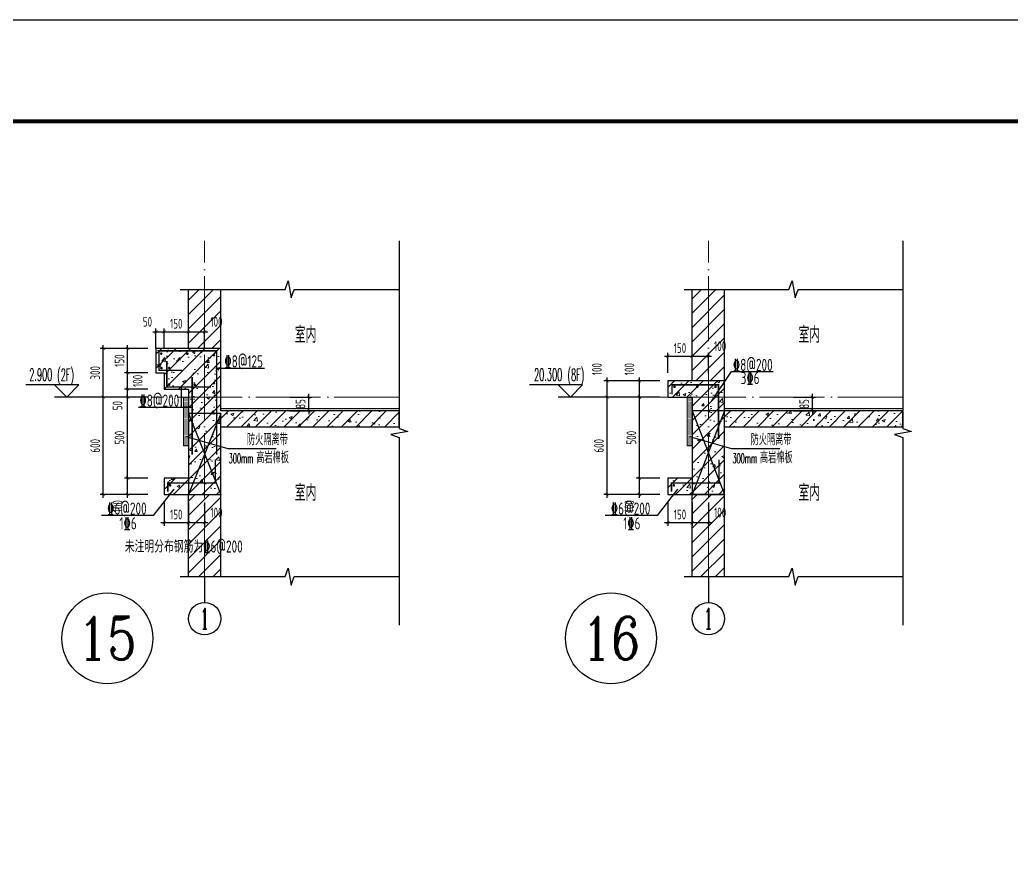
# Model space of a CAD drawing. Extents: x -812054 to 22247, y -644080 to 1003627.
# Drawn here: x -19619 to -13511, y -213815 to -208660 of the extents above; entities that cross this region are included whole.
import ezdxf
from ezdxf.enums import TextEntityAlignment as Align

# ---------------------------------------------------------------- set-up
doc = ezdxf.new("R2010")
doc.units = 0
doc.header["$LTSCALE"] = 1000
doc.linetypes.add('DOTE', pattern=[2.42, 2, -0.2, 0.02, -0.2])
doc.layers.get('0').update_dxf_attribs({"linetype": 'CONTINUOUS'})
doc.layers.get('DEFPOINTS').update_dxf_attribs({"linetype": 'CONTINUOUS'})
for name, color, linetype in [('A-AXIS_TEXT', 7, 'CONTINUOUS'), ('AXIS', 3, 'CONTINUOUS'), ('DIM', 2, 'CONTINUOUS'), ('DIM_ELEV', 3, 'CONTINUOUS'), ('DIM_IDEN', 67, 'CONTINUOUS'), ('DIM_SYMB', 3, 'CONTINUOUS'), ('PUB_TEXT', 2, 'CONTINUOUS'), ('REIN', 6, 'CONTINUOUS'), ('S-大样-砼线', 7, 'CONTINUOUS'), ('S-引出线', 40, 'CONTINUOUS'), ('TEXT', 2, 'CONTINUOUS'), ('WALL', 5, 'CONTINUOUS'), ('立面-看线', 251, 'CONTINUOUS')]:
    doc.layers.add(name, color=color, linetype=linetype)
for name, color, linetype, lineweight in [('AXIS_TEXT', 7, 'CONTINUOUS', 20), ('DOTE', 19, 'DOTE', 9), ('PUB_HATCH', 8, 'CONTINUOUS', 9), ('内粉刷', 37, 'CONTINUOUS', 9), ('图框', 9, 'CONTINUOUS', 18)]:
    doc.layers.add(name, color=color, linetype=linetype, lineweight=lineweight)
doc.layers.add('yichutu', color=7, linetype='CONTINUOUS', true_color=0xffffff)
doc.styles.add('_TCH_AXIS', font='COMPLEX', dxfattribs={"bigfont": 'GBCBIG'})
doc.styles.add('_TCH_DIM', font='SIMPLEX.shx', dxfattribs={"width": 0.7, "bigfont": 'GBCBIG.shx'})
doc.styles.add('COMPLEX', font='COMPLEX')
doc.styles.add('DIM_FONT_T3', font='SIMPLEX', dxfattribs={"width": 0.705882, "bigfont": 'GBCBIG'})
doc.styles.add('TSSD_DIMENSION', font='Tssdeng.shx', dxfattribs={"width": 0.7, "bigfont": 'tssdchn.shx'})
doc.styles.add('TSSD_REIN', font='tssdeng.shx', dxfattribs={"width": 0.7, "height": 300, "bigfont": 'tssdchn.shx'})
doc.dimstyles.new('TSSD_20_20', dxfattribs={"dimtxt": 60, "dimasz": 20, "dimexe": 20, "dimexo": 50, "dimgap": 20, "dimtad": 1, "dimdec": 0, "dimzin": 0, "dimdsep": 46, "dimtxsty": 'TSSD_DIMENSION', "dimblk": 'ARCHTICK', "dimblk1": 'ARCHTICK', "dimblk2": 'ARCHTICK', "dimcen": 0, "dimdle": 20, "dimclrt": 7, "dimadec": 0, "dimazin": 0, "dimtfac": 1, "dimtdec": 0, "dimtix": 1, "dimtmove": 2, "dimatfit": 3, "dimfxl": 1, "dimtolj": 1, "dimtzin": 0, "dimarcsym": 0})
pattern_1 = [(45, (-700045.335, -61179.99), (-44.1941915, 44.1941915), [])]
pattern_2 = [(45, (-700045.335, -61224.87), (-44.194174, 44.194174), []), (50, (-700045.33, -61224.87), (179.315046, -15.688034), [18.75, -206.25]), (355, (-700045.33, -61224.87), (-34.687833, 188.048033), [15, -165]), (100.4514, (-700030.4, -61226.18), (144.627345, 172.359886), [15.935047, -175.28553]), (46.1842, (-700045.33, -61174.87), (266.81026, -41.379754), [28.125, -309.375]), (96.6356, (-700023.1, -61178.32), (233.66568, 243.52947), [23.90257, -262.92825]), (351.1842, (-700045.33, -61174.87), (233.66549, 243.52965), [22.5, -247.5]), (21, (-700020.33, -61187.37), (149.226763, -100.654723), [18.75, -206.25]), (326, (-700020.33, -61187.37), (60.828833, 181.28751), [15, -165]), (71.4514, (-700007.9, -61195.76), (210.055657, 80.632624), [15.935047, -175.28553]), (37.5, (-700045.335, -61224.87), (3.039964, 83.2234635), [0, -163, 0, -167.5, 0, -165.625]), (7.5, (-700045.335, -61224.87), (65.767384, 98.602928), [0, -95.5, 0, -159.25, 0, -63.125]), (327.5, (-700101.085, -61224.87), (133.455609, -5.638718), [0, -62.5, 0, -195, 0, -258.75]), (317.5, (-700126.08, -61224.87), (145.796542, 25.026246), [0, -81.25, 0, -129.5, 0, -183.75])]

# ---------------------------------------------------------------- blocks, each defined once
blk = doc.blocks.new('GFDDDDRG')
at = {"layer": '图框'}
blk.add_lwpolyline([(923310, -107437), (923310, -159999), (893610, -159999), (893610, -107437)], close=True, dxfattribs=at)
blk.add_lwpolyline([(923310, -107437), (923310, -159999), (893610, -159999), (893610, -107437)], close=True, dxfattribs=at)
at = {"layer": '图框', "const_width": 50}
blk.add_lwpolyline([(894110, -159499), (922810, -159499), (922810, -108687), (894110, -108687)], close=True, dxfattribs=at)
blk = doc.blocks.new('yct-1051-594-26275-14850-25-1002.0')
at = {"layer": 'yichutu', "color": 7, "true_color": 0xffffff}
blk.add_lwpolyline([(0, 0), (0, 14850), (26275, 14850), (26275, 0)], close=True, dxfattribs=at)
blk = doc.blocks.new('VDVDXAXFSFFX')
at = {"layer": 'PUB_HATCH'}
h = blk.add_hatch(dxfattribs=at)
h.set_pattern_fill('DOTS', color=251, scale=2, style=0)
h.set_pattern_definition([(0, (924712.4965, -148185.593), (1.5875, 3.175), [0, -3.175])])
h.paths.add_polyline_path([(924682.5, -148185.6), (924712.5, -148185.6), (924712.5, -147935.6), (924712.5, -147885.6), (924712.5, -147885.6), (924712.5, -147885.6), (924682.5, -147885.6)])
at = {"layer": 'DIM_IDEN', "color": 5}
for p, q in [((924695.5, -148129.3), (924955.6, -148202.9)), ((924955.6, -148202.9), (925253.4, -148202.9))]:
    blk.add_line(p, q, dxfattribs=at)
at = {"layer": 'PUB_HATCH', "color": 5}
blk.add_lwpolyline([(924712.5, -147885.6), (924682.5, -147885.6), (924682.5, -148185.6), (924712.5, -148185.6)], close=True, dxfattribs=at)
at = {"layer": 'PUB_TEXT', "style": 'DIM_FONT_T3', "width": 0.705882}
blk.add_text('防火隔离带', height=71.49, dxfattribs=at).set_placement((925072.6, -148181.9))
at = {"layer": 'PUB_TEXT', "color": 5, "style": 'DIM_FONT_T3'}
for s, height, width, p in [('300mm', 59.5, 0.49827, (924960.4, -148292.9)), ('高岩棉板', 71.49, 0.705882, (925129.8, -148292.9))]:
    blk.add_text(s, height=height, dxfattribs=dict(at, width=width)).set_placement(p)
blk = doc.blocks.new('_ArchTick')
at = {"color": 0, "linetype": 'ByBlock', "const_width": 0.15}
blk.add_lwpolyline([(-0.5, -0.5), (0.5, 0.5)], dxfattribs=at)
blk = doc.blocks.new('*D3544')
at = {"layer": 'DEFPOINTS', "color": 0, "transparency": 16777216}
for p in [(-16001, -210985.5), (-15701, -210985.5), (-15701, -211585.5)]:
    blk.add_point(p, dxfattribs=at)
at = {"layer": 'DIM', "color": 0, "lineweight": -2, "transparency": 16777216}
for p, q in [((-16001, -211605.5), (-16001, -210965.5)), ((-15751, -210985.5), (-16021, -210985.5)), ((-15751, -211585.5), (-16021, -211585.5))]:
    blk.add_line(p, q, dxfattribs=at)
at = {"layer": 'DIM', "color": 0, "lineweight": -2, "transparency": 16777216, "xscale": 20, "yscale": 20, "zscale": 20}
for p, rotation in [((-16001, -210985.5), 90), ((-16001, -211585.5), 270)]:
    blk.add_blockref('_ArchTick', p, dxfattribs=dict(at, rotation=rotation))
at = {"layer": 'DIM', "color": 7, "transparency": 16777216, "insert": (-16051, -211285.5), "char_height": 60, "attachment_point": 5, "rotation": 90, "style": 'TSSD_DIMENSION'}
blk.add_mtext('\\A1;600', dxfattribs=at)
blk = doc.blocks.new('*D3545')
at = {"layer": 'DEFPOINTS', "color": 0, "transparency": 16777216}
for p in [(-16001, -210885.5), (-15701, -210885.5), (-15701, -210985.5)]:
    blk.add_point(p, dxfattribs=at)
at = {"layer": 'DIM', "color": 0, "lineweight": -2, "transparency": 16777216}
for p, q in [((-15751, -210885.5), (-16021, -210885.5)), ((-16001, -211005.5), (-16001, -210865.5)), ((-15751, -210985.5), (-16021, -210985.5))]:
    blk.add_line(p, q, dxfattribs=at)
at = {"layer": 'DIM', "color": 0, "lineweight": -2, "transparency": 16777216, "xscale": 20, "yscale": 20, "zscale": 20}
for p, rotation in [((-16001, -210885.5), 90), ((-16001, -210985.5), 270)]:
    blk.add_blockref('_ArchTick', p, dxfattribs=dict(at, rotation=rotation))
at = {"layer": 'DIM', "color": 7, "transparency": 16777216, "insert": (-16063.2, -210813.1), "char_height": 60, "attachment_point": 5, "rotation": 90, "style": 'TSSD_DIMENSION'}
blk.add_mtext('\\A1;100', dxfattribs=at)
blk = doc.blocks.new('*D3546')
at = {"layer": 'DEFPOINTS', "color": 0, "transparency": 16777216}
for p in [(-19104.5, -210985.5), (-18804.5, -210985.5), (-18804.5, -211585.5)]:
    blk.add_point(p, dxfattribs=at)
at = {"layer": 'DIM', "color": 0, "lineweight": -2, "transparency": 16777216}
for p, q in [((-19104.5, -211605.5), (-19104.5, -210965.5)), ((-18854.5, -210985.5), (-19124.5, -210985.5)), ((-18854.5, -211585.5), (-19124.5, -211585.5))]:
    blk.add_line(p, q, dxfattribs=at)
at = {"layer": 'DIM', "color": 0, "lineweight": -2, "transparency": 16777216, "xscale": 20, "yscale": 20, "zscale": 20}
for p, rotation in [((-19104.5, -210985.5), 90), ((-19104.5, -211585.5), 270)]:
    blk.add_blockref('_ArchTick', p, dxfattribs=dict(at, rotation=rotation))
at = {"layer": 'DIM', "color": 7, "transparency": 16777216, "insert": (-19154.5, -211285.5), "char_height": 60, "attachment_point": 5, "rotation": 90, "style": 'TSSD_DIMENSION'}
blk.add_mtext('\\A1;600', dxfattribs=at)
blk = doc.blocks.new('*D3547')
at = {"layer": 'DEFPOINTS', "color": 0, "transparency": 16777216}
for p in [(-19104.5, -210685.5), (-18804.5, -210685.5), (-18804.5, -210985.5)]:
    blk.add_point(p, dxfattribs=at)
at = {"layer": 'DIM', "color": 0, "lineweight": -2, "transparency": 16777216}
for p, q in [((-18854.5, -210685.5), (-19124.5, -210685.5)), ((-19104.5, -211005.5), (-19104.5, -210665.5)), ((-18854.5, -210985.5), (-19124.5, -210985.5))]:
    blk.add_line(p, q, dxfattribs=at)
at = {"layer": 'DIM', "color": 0, "lineweight": -2, "transparency": 16777216, "xscale": 20, "yscale": 20, "zscale": 20}
for p, rotation in [((-19104.5, -210685.5), 90), ((-19104.5, -210985.5), 270)]:
    blk.add_blockref('_ArchTick', p, dxfattribs=dict(at, rotation=rotation))
at = {"layer": 'DIM', "color": 7, "transparency": 16777216, "insert": (-19154.5, -210835.5), "char_height": 60, "attachment_point": 5, "rotation": 90, "style": 'TSSD_DIMENSION'}
blk.add_mtext('\\A1;300', dxfattribs=at)
blk = doc.blocks.new('*D3548')
at = {"layer": 'DEFPOINTS', "color": 0, "transparency": 16777216}
for p in [(-14901.6, -210985.5), (-14735.7, -210985.5), (-14901.6, -211070.5)]:
    blk.add_point(p, dxfattribs=at)
at = {"layer": 'DIM', "color": 0, "lineweight": -2, "transparency": 16777216}
for p, q in [((-14735.7, -210985.5), (-14735.7, -210965.5)), ((-14851.6, -210985.5), (-14715.7, -210985.5)), ((-14735.7, -211070.5), (-14735.7, -210985.5)), ((-14851.6, -211070.5), (-14715.7, -211070.5)), ((-14735.7, -211070.5), (-14735.7, -211090.5))]:
    blk.add_line(p, q, dxfattribs=at)
at = {"layer": 'DIM', "color": 0, "lineweight": -2, "transparency": 16777216, "xscale": 20, "yscale": 20, "zscale": 20}
for p, rotation in [((-14735.7, -210985.5), 270), ((-14735.7, -211070.5), 90)]:
    blk.add_blockref('_ArchTick', p, dxfattribs=dict(at, rotation=rotation))
at = {"layer": 'DIM', "color": 7, "transparency": 16777216, "insert": (-14785.7, -211028), "char_height": 60, "attachment_point": 5, "rotation": 90, "style": 'TSSD_DIMENSION'}
blk.add_mtext('\\A1;85', dxfattribs=at)
blk = doc.blocks.new('*D3549')
at = {"layer": 'DEFPOINTS', "color": 0, "transparency": 16777216}
for p in [(-18005.1, -210985.5), (-17839.1, -210985.5), (-18005.1, -211070.5)]:
    blk.add_point(p, dxfattribs=at)
at = {"layer": 'DIM', "color": 0, "lineweight": -2, "transparency": 16777216}
for p, q in [((-17839.1, -210985.5), (-17839.1, -210965.5)), ((-17955.1, -210985.5), (-17819.1, -210985.5)), ((-17839.1, -211070.5), (-17839.1, -210985.5)), ((-17955.1, -211070.5), (-17819.1, -211070.5)), ((-17839.1, -211070.5), (-17839.1, -211090.5))]:
    blk.add_line(p, q, dxfattribs=at)
at = {"layer": 'DIM', "color": 0, "lineweight": -2, "transparency": 16777216, "xscale": 20, "yscale": 20, "zscale": 20}
for p, rotation in [((-17839.1, -210985.5), 270), ((-17839.1, -211070.5), 90)]:
    blk.add_blockref('_ArchTick', p, dxfattribs=dict(at, rotation=rotation))
at = {"layer": 'DIM', "color": 7, "transparency": 16777216, "insert": (-17889.1, -211028), "char_height": 60, "attachment_point": 5, "rotation": 90, "style": 'TSSD_DIMENSION'}
blk.add_mtext('\\A1;85', dxfattribs=at)
blk = doc.blocks.new('*D3555')
at = {"layer": 'DEFPOINTS', "color": 0, "transparency": 16777216}
for p in [(-18729.9, -210583.1), (-18779.9, -210735.5), (-18729.9, -210735.5)]:
    blk.add_point(p, dxfattribs=at)
at = {"layer": 'DIM', "color": 0, "lineweight": -2, "transparency": 16777216}
for p, q in [((-18799.9, -210583.1), (-18709.9, -210583.1)), ((-18779.9, -210685.5), (-18779.9, -210563.1)), ((-18729.9, -210685.5), (-18729.9, -210563.1))]:
    blk.add_line(p, q, dxfattribs=at)
at = {"layer": 'DIM', "color": 0, "lineweight": -2, "transparency": 16777216, "xscale": 20, "yscale": 20, "zscale": 20, "rotation": 180}
blk.add_blockref('_ArchTick', (-18779.9, -210583.1), dxfattribs=at)
at = {"layer": 'DIM', "color": 0, "lineweight": -2, "transparency": 16777216, "xscale": 20, "yscale": 20, "zscale": 20}
blk.add_blockref('_ArchTick', (-18729.9, -210583.1), dxfattribs=at)
at = {"layer": 'DIM', "color": 7, "transparency": 16777216, "insert": (-18832.3, -210521), "char_height": 60, "attachment_point": 5, "style": 'TSSD_DIMENSION'}
blk.add_mtext('\\A1;50', dxfattribs=at)
blk = doc.blocks.new('*D3556')
at = {"layer": 'DEFPOINTS', "color": 0, "transparency": 16777216}
for p in [(-18579.9, -210583.1), (-18729.9, -210735.5), (-18579.9, -210735.5)]:
    blk.add_point(p, dxfattribs=at)
at = {"layer": 'DIM', "color": 0, "lineweight": -2, "transparency": 16777216}
for p, q in [((-18749.9, -210583.1), (-18559.9, -210583.1)), ((-18729.9, -210685.5), (-18729.9, -210563.1)), ((-18579.9, -210685.5), (-18579.9, -210563.1))]:
    blk.add_line(p, q, dxfattribs=at)
at = {"layer": 'DIM', "color": 0, "lineweight": -2, "transparency": 16777216, "xscale": 20, "yscale": 20, "zscale": 20, "rotation": 180}
blk.add_blockref('_ArchTick', (-18729.9, -210583.1), dxfattribs=at)
at = {"layer": 'DIM', "color": 0, "lineweight": -2, "transparency": 16777216, "xscale": 20, "yscale": 20, "zscale": 20}
blk.add_blockref('_ArchTick', (-18579.9, -210583.1), dxfattribs=at)
at = {"layer": 'DIM', "color": 7, "transparency": 16777216, "insert": (-18654.9, -210533.1), "char_height": 60, "attachment_point": 5, "style": 'TSSD_DIMENSION'}
blk.add_mtext('\\A1;150', dxfattribs=at)
blk = doc.blocks.new('*D3557')
at = {"layer": 'DEFPOINTS', "color": 0, "transparency": 16777216}
for p in [(-18479.9, -210583.1), (-18579.9, -210735.5), (-18479.9, -210735.5)]:
    blk.add_point(p, dxfattribs=at)
at = {"layer": 'DIM', "color": 0, "lineweight": -2, "transparency": 16777216}
for p, q in [((-18599.9, -210583.1), (-18459.9, -210583.1)), ((-18579.9, -210685.5), (-18579.9, -210563.1)), ((-18479.9, -210685.5), (-18479.9, -210563.1))]:
    blk.add_line(p, q, dxfattribs=at)
at = {"layer": 'DIM', "color": 0, "lineweight": -2, "transparency": 16777216, "xscale": 20, "yscale": 20, "zscale": 20, "rotation": 180}
blk.add_blockref('_ArchTick', (-18579.9, -210583.1), dxfattribs=at)
at = {"layer": 'DIM', "color": 0, "lineweight": -2, "transparency": 16777216, "xscale": 20, "yscale": 20, "zscale": 20}
blk.add_blockref('_ArchTick', (-18479.9, -210583.1), dxfattribs=at)
at = {"layer": 'DIM', "color": 7, "transparency": 16777216, "insert": (-18407.5, -210521), "char_height": 60, "attachment_point": 5, "style": 'TSSD_DIMENSION'}
blk.add_mtext('\\A1;100', dxfattribs=at)
blk = doc.blocks.new('*D3558')
at = {"layer": 'DEFPOINTS', "color": 0, "transparency": 16777216}
for p in [(-18729.9, -211585.5), (-18579.9, -211585.5), (-18579.9, -211759.2)]:
    blk.add_point(p, dxfattribs=at)
at = {"layer": 'DIM', "color": 0, "lineweight": -2, "transparency": 16777216}
for p, q in [((-18729.9, -211635.5), (-18729.9, -211779.2)), ((-18579.9, -211635.5), (-18579.9, -211779.2)), ((-18749.9, -211759.2), (-18559.9, -211759.2))]:
    blk.add_line(p, q, dxfattribs=at)
at = {"layer": 'DIM', "color": 0, "lineweight": -2, "transparency": 16777216, "xscale": 20, "yscale": 20, "zscale": 20, "rotation": 180}
blk.add_blockref('_ArchTick', (-18729.9, -211759.2), dxfattribs=at)
at = {"layer": 'DIM', "color": 0, "lineweight": -2, "transparency": 16777216, "xscale": 20, "yscale": 20, "zscale": 20}
blk.add_blockref('_ArchTick', (-18579.9, -211759.2), dxfattribs=at)
at = {"layer": 'DIM', "color": 7, "transparency": 16777216, "insert": (-18654.9, -211709.2), "char_height": 60, "attachment_point": 5, "style": 'TSSD_DIMENSION'}
blk.add_mtext('\\A1;150', dxfattribs=at)
blk = doc.blocks.new('*D3559')
at = {"layer": 'DEFPOINTS', "color": 0, "transparency": 16777216}
for p in [(-18579.9, -211585.5), (-18479.9, -211585.5), (-18479.9, -211759.2)]:
    blk.add_point(p, dxfattribs=at)
at = {"layer": 'DIM', "color": 0, "lineweight": -2, "transparency": 16777216}
for p, q in [((-18579.9, -211635.5), (-18579.9, -211779.2)), ((-18479.9, -211635.5), (-18479.9, -211779.2)), ((-18599.9, -211759.2), (-18459.9, -211759.2))]:
    blk.add_line(p, q, dxfattribs=at)
at = {"layer": 'DIM', "color": 0, "lineweight": -2, "transparency": 16777216, "xscale": 20, "yscale": 20, "zscale": 20, "rotation": 180}
blk.add_blockref('_ArchTick', (-18579.9, -211759.2), dxfattribs=at)
at = {"layer": 'DIM', "color": 0, "lineweight": -2, "transparency": 16777216, "xscale": 20, "yscale": 20, "zscale": 20}
blk.add_blockref('_ArchTick', (-18479.9, -211759.2), dxfattribs=at)
at = {"layer": 'DIM', "color": 7, "transparency": 16777216, "insert": (-18407.5, -211697), "char_height": 60, "attachment_point": 5, "style": 'TSSD_DIMENSION'}
blk.add_mtext('\\A1;100', dxfattribs=at)
blk = doc.blocks.new('*D3560')
at = {"layer": 'DEFPOINTS', "color": 0, "transparency": 16777216}
for p in [(-18954.5, -210685.5), (-18779.9, -210685.5), (-18779.9, -210835.5)]:
    blk.add_point(p, dxfattribs=at)
at = {"layer": 'DIM', "color": 0, "lineweight": -2, "transparency": 16777216}
for p, q in [((-18829.9, -210685.5), (-18974.5, -210685.5)), ((-18954.5, -210855.5), (-18954.5, -210665.5)), ((-18829.9, -210835.5), (-18974.5, -210835.5))]:
    blk.add_line(p, q, dxfattribs=at)
at = {"layer": 'DIM', "color": 0, "lineweight": -2, "transparency": 16777216, "xscale": 20, "yscale": 20, "zscale": 20}
for p, rotation in [((-18954.5, -210685.5), 90), ((-18954.5, -210835.5), 270)]:
    blk.add_blockref('_ArchTick', p, dxfattribs=dict(at, rotation=rotation))
at = {"layer": 'DIM', "color": 7, "transparency": 16777216, "insert": (-19004.5, -210760.5), "char_height": 60, "attachment_point": 5, "rotation": 90, "style": 'TSSD_DIMENSION'}
blk.add_mtext('\\A1;150', dxfattribs=at)
blk = doc.blocks.new('*D3561')
at = {"layer": 'DEFPOINTS', "color": 0, "transparency": 16777216}
for p in [(-18954.5, -210835.5), (-18779.9, -210835.5), (-18779.9, -210935.5)]:
    blk.add_point(p, dxfattribs=at)
at = {"layer": 'DIM', "color": 0, "lineweight": -2, "transparency": 16777216}
for p, q in [((-18829.9, -210835.5), (-18974.5, -210835.5)), ((-18954.5, -210955.5), (-18954.5, -210815.5)), ((-18829.9, -210935.5), (-18974.5, -210935.5))]:
    blk.add_line(p, q, dxfattribs=at)
at = {"layer": 'DIM', "color": 0, "lineweight": -2, "transparency": 16777216, "xscale": 20, "yscale": 20, "zscale": 20}
for p, rotation in [((-18954.5, -210835.5), 90), ((-18954.5, -210935.5), 270)]:
    blk.add_blockref('_ArchTick', p, dxfattribs=dict(at, rotation=rotation))
at = {"layer": 'DIM', "color": 7, "transparency": 16777216, "insert": (-18892.5, -210885.5), "char_height": 60, "attachment_point": 5, "rotation": 90, "style": 'TSSD_DIMENSION'}
blk.add_mtext('\\A1;100', dxfattribs=at)
blk = doc.blocks.new('*D3562')
at = {"layer": 'DEFPOINTS', "color": 0, "transparency": 16777216}
for p in [(-18954.5, -210935.5), (-18779.9, -210935.5), (-18779.9, -210985.5)]:
    blk.add_point(p, dxfattribs=at)
at = {"layer": 'DIM', "color": 0, "lineweight": -2, "transparency": 16777216}
for p, q in [((-18829.9, -210935.5), (-18974.5, -210935.5)), ((-18954.5, -211005.5), (-18954.5, -210915.5)), ((-18829.9, -210985.5), (-18974.5, -210985.5))]:
    blk.add_line(p, q, dxfattribs=at)
at = {"layer": 'DIM', "color": 0, "lineweight": -2, "transparency": 16777216, "xscale": 20, "yscale": 20, "zscale": 20}
for p, rotation in [((-18954.5, -210935.5), 90), ((-18954.5, -210985.5), 270)]:
    blk.add_blockref('_ArchTick', p, dxfattribs=dict(at, rotation=rotation))
at = {"layer": 'DIM', "color": 7, "transparency": 16777216, "insert": (-19016.7, -211037.9), "char_height": 60, "attachment_point": 5, "rotation": 90, "style": 'TSSD_DIMENSION'}
blk.add_mtext('\\A1;50', dxfattribs=at)
blk = doc.blocks.new('*D3563')
at = {"layer": 'DEFPOINTS', "color": 0, "transparency": 16777216}
for p in [(-18954.5, -210985.5), (-18779.9, -210985.5), (-18779.9, -211485.5)]:
    blk.add_point(p, dxfattribs=at)
at = {"layer": 'DIM', "color": 0, "lineweight": -2, "transparency": 16777216}
for p, q in [((-18954.5, -211505.5), (-18954.5, -210965.5)), ((-18829.9, -210985.5), (-18974.5, -210985.5)), ((-18829.9, -211485.5), (-18974.5, -211485.5))]:
    blk.add_line(p, q, dxfattribs=at)
at = {"layer": 'DIM', "color": 0, "lineweight": -2, "transparency": 16777216, "xscale": 20, "yscale": 20, "zscale": 20}
for p, rotation in [((-18954.5, -210985.5), 90), ((-18954.5, -211485.5), 270)]:
    blk.add_blockref('_ArchTick', p, dxfattribs=dict(at, rotation=rotation))
at = {"layer": 'DIM', "color": 7, "transparency": 16777216, "insert": (-19004.5, -211235.5), "char_height": 60, "attachment_point": 5, "rotation": 90, "style": 'TSSD_DIMENSION'}
blk.add_mtext('\\A1;500', dxfattribs=at)
blk = doc.blocks.new('*D3564')
at = {"layer": 'DEFPOINTS', "color": 0, "transparency": 16777216}
for p in [(-18954.5, -211485.5), (-18779.9, -211485.5), (-18779.9, -211585.5)]:
    blk.add_point(p, dxfattribs=at)
at = {"layer": 'DIM', "color": 0, "lineweight": -2, "transparency": 16777216}
for p, q in [((-18829.9, -211485.5), (-18974.5, -211485.5)), ((-18954.5, -211605.5), (-18954.5, -211465.5)), ((-18829.9, -211585.5), (-18974.5, -211585.5))]:
    blk.add_line(p, q, dxfattribs=at)
at = {"layer": 'DIM', "color": 0, "lineweight": -2, "transparency": 16777216, "xscale": 20, "yscale": 20, "zscale": 20}
for p, rotation in [((-18954.5, -211485.5), 90), ((-18954.5, -211585.5), 270)]:
    blk.add_blockref('_ArchTick', p, dxfattribs=dict(at, rotation=rotation))
at = {"layer": 'DIM', "color": 7, "transparency": 16777216, "insert": (-19016.7, -211657.9), "char_height": 60, "attachment_point": 5, "rotation": 90, "style": 'TSSD_DIMENSION'}
blk.add_mtext('\\A1;100', dxfattribs=at)
blk = doc.blocks.new('*D3565')
at = {"layer": 'DEFPOINTS', "color": 0, "transparency": 16777216}
for p in [(-15476.4, -210733.1), (-15626.4, -210885.5), (-15476.4, -210885.5)]:
    blk.add_point(p, dxfattribs=at)
at = {"layer": 'DIM', "color": 0, "lineweight": -2, "transparency": 16777216}
for p, q in [((-15626.4, -210835.5), (-15626.4, -210713.1)), ((-15476.4, -210835.5), (-15476.4, -210713.1)), ((-15646.4, -210733.1), (-15456.4, -210733.1))]:
    blk.add_line(p, q, dxfattribs=at)
at = {"layer": 'DIM', "color": 0, "lineweight": -2, "transparency": 16777216, "xscale": 20, "yscale": 20, "zscale": 20, "rotation": 180}
blk.add_blockref('_ArchTick', (-15626.4, -210733.1), dxfattribs=at)
at = {"layer": 'DIM', "color": 0, "lineweight": -2, "transparency": 16777216, "xscale": 20, "yscale": 20, "zscale": 20}
blk.add_blockref('_ArchTick', (-15476.4, -210733.1), dxfattribs=at)
at = {"layer": 'DIM', "color": 7, "transparency": 16777216, "insert": (-15551.4, -210683.1), "char_height": 60, "attachment_point": 5, "style": 'TSSD_DIMENSION'}
blk.add_mtext('\\A1;150', dxfattribs=at)
blk = doc.blocks.new('*D3566')
at = {"layer": 'DEFPOINTS', "color": 0, "transparency": 16777216}
for p in [(-15376.4, -210733.1), (-15476.4, -210885.5), (-15376.4, -210885.5)]:
    blk.add_point(p, dxfattribs=at)
at = {"layer": 'DIM', "color": 0, "lineweight": -2, "transparency": 16777216}
for p, q in [((-15476.4, -210835.5), (-15476.4, -210713.1)), ((-15376.4, -210835.5), (-15376.4, -210713.1)), ((-15496.4, -210733.1), (-15356.4, -210733.1))]:
    blk.add_line(p, q, dxfattribs=at)
at = {"layer": 'DIM', "color": 0, "lineweight": -2, "transparency": 16777216, "xscale": 20, "yscale": 20, "zscale": 20, "rotation": 180}
blk.add_blockref('_ArchTick', (-15476.4, -210733.1), dxfattribs=at)
at = {"layer": 'DIM', "color": 0, "lineweight": -2, "transparency": 16777216, "xscale": 20, "yscale": 20, "zscale": 20}
blk.add_blockref('_ArchTick', (-15376.4, -210733.1), dxfattribs=at)
at = {"layer": 'DIM', "color": 7, "transparency": 16777216, "insert": (-15304, -210671), "char_height": 60, "attachment_point": 5, "style": 'TSSD_DIMENSION'}
blk.add_mtext('\\A1;100', dxfattribs=at)
blk = doc.blocks.new('*D3567')
at = {"layer": 'DEFPOINTS', "color": 0, "transparency": 16777216}
for p in [(-15626.4, -211585.5), (-15476.4, -211585.5), (-15476.4, -211759.2)]:
    blk.add_point(p, dxfattribs=at)
at = {"layer": 'DIM', "color": 0, "lineweight": -2, "transparency": 16777216}
for p, q in [((-15626.4, -211635.5), (-15626.4, -211779.2)), ((-15476.4, -211635.5), (-15476.4, -211779.2)), ((-15646.4, -211759.2), (-15456.4, -211759.2))]:
    blk.add_line(p, q, dxfattribs=at)
at = {"layer": 'DIM', "color": 0, "lineweight": -2, "transparency": 16777216, "xscale": 20, "yscale": 20, "zscale": 20, "rotation": 180}
blk.add_blockref('_ArchTick', (-15626.4, -211759.2), dxfattribs=at)
at = {"layer": 'DIM', "color": 0, "lineweight": -2, "transparency": 16777216, "xscale": 20, "yscale": 20, "zscale": 20}
blk.add_blockref('_ArchTick', (-15476.4, -211759.2), dxfattribs=at)
at = {"layer": 'DIM', "color": 7, "transparency": 16777216, "insert": (-15551.4, -211709.2), "char_height": 60, "attachment_point": 5, "style": 'TSSD_DIMENSION'}
blk.add_mtext('\\A1;150', dxfattribs=at)
blk = doc.blocks.new('*D3568')
at = {"layer": 'DEFPOINTS', "color": 0, "transparency": 16777216}
for p in [(-15476.4, -211585.5), (-15376.4, -211585.5), (-15376.4, -211759.2)]:
    blk.add_point(p, dxfattribs=at)
at = {"layer": 'DIM', "color": 0, "lineweight": -2, "transparency": 16777216}
for p, q in [((-15476.4, -211635.5), (-15476.4, -211779.2)), ((-15376.4, -211635.5), (-15376.4, -211779.2)), ((-15496.4, -211759.2), (-15356.4, -211759.2))]:
    blk.add_line(p, q, dxfattribs=at)
at = {"layer": 'DIM', "color": 0, "lineweight": -2, "transparency": 16777216, "xscale": 20, "yscale": 20, "zscale": 20, "rotation": 180}
blk.add_blockref('_ArchTick', (-15476.4, -211759.2), dxfattribs=at)
at = {"layer": 'DIM', "color": 0, "lineweight": -2, "transparency": 16777216, "xscale": 20, "yscale": 20, "zscale": 20}
blk.add_blockref('_ArchTick', (-15376.4, -211759.2), dxfattribs=at)
at = {"layer": 'DIM', "color": 7, "transparency": 16777216, "insert": (-15304, -211697), "char_height": 60, "attachment_point": 5, "style": 'TSSD_DIMENSION'}
blk.add_mtext('\\A1;100', dxfattribs=at)
blk = doc.blocks.new('*D3569')
at = {"layer": 'DEFPOINTS', "color": 0, "transparency": 16777216}
for p in [(-15801, -210885.5), (-15626.4, -210885.5), (-15626.4, -210985.5)]:
    blk.add_point(p, dxfattribs=at)
at = {"layer": 'DIM', "color": 0, "lineweight": -2, "transparency": 16777216}
for p, q in [((-15676.4, -210885.5), (-15821, -210885.5)), ((-15801, -211005.5), (-15801, -210865.5)), ((-15676.4, -210985.5), (-15821, -210985.5))]:
    blk.add_line(p, q, dxfattribs=at)
at = {"layer": 'DIM', "color": 0, "lineweight": -2, "transparency": 16777216, "xscale": 20, "yscale": 20, "zscale": 20}
for p, rotation in [((-15801, -210885.5), 90), ((-15801, -210985.5), 270)]:
    blk.add_blockref('_ArchTick', p, dxfattribs=dict(at, rotation=rotation))
at = {"layer": 'DIM', "color": 7, "transparency": 16777216, "insert": (-15863.2, -210813.1), "char_height": 60, "attachment_point": 5, "rotation": 90, "style": 'TSSD_DIMENSION'}
blk.add_mtext('\\A1;100', dxfattribs=at)
blk = doc.blocks.new('*D3570')
at = {"layer": 'DEFPOINTS', "color": 0, "transparency": 16777216}
for p in [(-15801, -210985.5), (-15626.4, -210985.5), (-15626.4, -211485.5)]:
    blk.add_point(p, dxfattribs=at)
at = {"layer": 'DIM', "color": 0, "lineweight": -2, "transparency": 16777216}
for p, q in [((-15801, -211505.5), (-15801, -210965.5)), ((-15676.4, -210985.5), (-15821, -210985.5)), ((-15676.4, -211485.5), (-15821, -211485.5))]:
    blk.add_line(p, q, dxfattribs=at)
at = {"layer": 'DIM', "color": 0, "lineweight": -2, "transparency": 16777216, "xscale": 20, "yscale": 20, "zscale": 20}
for p, rotation in [((-15801, -210985.5), 90), ((-15801, -211485.5), 270)]:
    blk.add_blockref('_ArchTick', p, dxfattribs=dict(at, rotation=rotation))
at = {"layer": 'DIM', "color": 7, "transparency": 16777216, "insert": (-15851, -211235.5), "char_height": 60, "attachment_point": 5, "rotation": 90, "style": 'TSSD_DIMENSION'}
blk.add_mtext('\\A1;500', dxfattribs=at)
blk = doc.blocks.new('*D3571')
at = {"layer": 'DEFPOINTS', "color": 0, "transparency": 16777216}
for p in [(-15801, -211485.5), (-15626.4, -211485.5), (-15626.4, -211585.5)]:
    blk.add_point(p, dxfattribs=at)
at = {"layer": 'DIM', "color": 0, "lineweight": -2, "transparency": 16777216}
for p, q in [((-15676.4, -211485.5), (-15821, -211485.5)), ((-15801, -211605.5), (-15801, -211465.5)), ((-15676.4, -211585.5), (-15821, -211585.5))]:
    blk.add_line(p, q, dxfattribs=at)
at = {"layer": 'DIM', "color": 0, "lineweight": -2, "transparency": 16777216, "xscale": 20, "yscale": 20, "zscale": 20}
for p, rotation in [((-15801, -211485.5), 90), ((-15801, -211585.5), 270)]:
    blk.add_blockref('_ArchTick', p, dxfattribs=dict(at, rotation=rotation))
at = {"layer": 'DIM', "color": 7, "transparency": 16777216, "insert": (-15863.2, -211657.9), "char_height": 60, "attachment_point": 5, "rotation": 90, "style": 'TSSD_DIMENSION'}
blk.add_mtext('\\A1;100', dxfattribs=at)
blk = doc.blocks.new('_AXISO')
blk.add_circle((0, 0), 0.5)
at = {"layer": 'A-AXIS_TEXT', "style": 'COMPLEX', "width": 1.041667}
blk.add_attdef('A', text='', height=0.56, dxfattribs=at).set_placement((-0.25, -0.28), (0.25, -0.28), align=Align.FIT)
blk = doc.blocks.new('A$C696610E5')
at = {"layer": 'REIN', "const_width": 9}
for points in [[(494.5, 974.7), (353.3, 974.7), (353.3, 1095), (708.3, 1095), (708.3, 454.9)], [(401.6, 1031.7), (401.6, 872.6), (673.9, 872.6)], [(557.8, 934), (557.8, 454.9)]]:
    blk.add_lwpolyline(points, dxfattribs=at)
at = {"layer": 'REIN', "const_width": 8}
for points in [[(363.4, 1078.3, 1), (371.4, 1078.3, 1)], [(524.5, 1076.9, 1), (532.5, 1076.9, 1)], [(687.7, 1068.7, 1), (695.7, 1068.7, 1)], [(364.5, 988.6, 1), (372.5, 988.6, 1)], [(412.3, 989.2, 1), (420.3, 989.2, 1)], [(412.3, 887.1, 1), (420.3, 887.1, 1)], [(569.2, 886.1, 1), (577.2, 886.1, 1)], [(687.7, 895.7, 1), (695.7, 895.7, 1)], [(418.3, 266.1, 1), (426.3, 266.1, 1)]]:
    blk.add_lwpolyline(points, format="xyb", close=True, dxfattribs=at)
at = {"layer": 'REIN'}
blk.add_lwpolyline([(407.7, 227.9, 9, 9, 0), (407.7, 280.9, 9, 9, 0), (700.1, 280.9, 9, 9, 0), (700.1, 425.3, 9, 9, 0)], format="xyseb", dxfattribs=at)
at = {"layer": 'S-大样-砼线'}
for p, q in [((534.9, 709.9), (734.9, 209.8)), ((734.9, 709.9), (534.9, 209.8))]:
    blk.add_line(p, q, dxfattribs=at)
blk.add_lwpolyline([(734.9, 709.9), (534.9, 709.9), (534.9, 209.8), (734.9, 209.8)], close=True, dxfattribs=at)
at = {"layer": 'S-引出线'}
for p, q in [((704.2, 988.5), (1004.3, 988.5)), ((490.6, 872.6), (490.6, 748.9)), ((227.2, 748.9), (561.1, 748.9))]:
    blk.add_line(p, q, dxfattribs=at)
blk.add_lwpolyline([(445.3, 242.7), (318.6, 79.6), (0, 79.6)], dxfattribs=at)
at = {"layer": 'TEXT', "style": 'TSSD_REIN', "width": 0.7}
for s, p in [('%%1328@125', (756.2, 992.6)), ('%%1328@200', (233.1, 751.1)), ('%%1326@200', (33.9, 85.5)), ('1%%1326', (110.1, -5.8)), ('未注明分布钢筋为%%1326@200', (142.8, -148.4))]:
    blk.add_text(s, height=75, rotation=0, dxfattribs=at).set_placement(p)
blk = doc.blocks.new('A$C124E38C7')
at = {"layer": 'REIN'}
for points in [[(411.3, 827.6, 9, 9, 0), (411.3, 885.8, 9, 9, 0), (697.1, 885.8, 9, 9, 0), (697.1, 551.1, 9, 9, 0)], [(407.7, 227.9, 9, 9, 0), (407.7, 280.9, 9, 9, 0), (700.1, 280.9, 9, 9, 0), (700.1, 425.3, 9, 9, 0)]]:
    blk.add_lwpolyline(points, format="xyseb", dxfattribs=at)
at = {"layer": 'REIN', "const_width": 8}
for points in [[(421.8, 873.5, 1), (429.8, 873.5, 1)], [(562.3, 873.5, 1), (570.3, 873.5, 1)], [(674.9, 873.5, 1), (682.9, 873.5, 1)], [(418.3, 266.1, 1), (426.3, 266.1, 1)]]:
    blk.add_lwpolyline(points, format="xyb", close=True, dxfattribs=at)
at = {"layer": 'S-大样-砼线'}
for p, q in [((534.9, 724.9), (734.9, 209.8)), ((734.9, 724.9), (534.9, 209.8))]:
    blk.add_line(p, q, dxfattribs=at)
blk.add_lwpolyline([(734.9, 724.9), (534.9, 724.9), (534.9, 209.8), (734.9, 209.8)], close=True, dxfattribs=at)
at = {"layer": 'S-引出线'}
for points in [[(655.5, 786.1), (777.7, 968.3), (1034.7, 968.3)], [(445.3, 242.7), (318.6, 79.6), (0, 79.6)]]:
    blk.add_lwpolyline(points, dxfattribs=at)
at = {"layer": 'TEXT', "style": 'TSSD_REIN', "width": 0.7}
for s, p in [('%%1328@200', (785.9, 970.9)), ('3%%1326', (833.8, 890.1)), ('%%1326@200', (33.9, 85.5)), ('1%%1326', (110.1, -5.8))]:
    blk.add_text(s, height=75, rotation=0, dxfattribs=at).set_placement(p)

msp = doc.modelspace()

# ---------------------------------------------------------------- hatches: boundary and pattern name
at = {"layer": 'PUB_HATCH'}
h = msp.add_hatch(dxfattribs=at)
h.set_pattern_fill('普通砖', color=256, scale=25, style=0)
h.set_pattern_definition(pattern_1)
h.paths.add_polyline_path([(-18579.91, -210685.49), (-18379.91, -210685.49), (-18379.91, -210321.87), (-18579.91, -210321.87)])
h = msp.add_hatch(dxfattribs=at)
h.set_pattern_fill('普通砖', color=256, scale=25, style=0)
h.set_pattern_definition(pattern_1)
h.paths.add_polyline_path([(-15476.42, -210885.49), (-15276.42, -210885.49), (-15276.42, -210321.87), (-15476.42, -210321.87)])
h = msp.add_hatch(dxfattribs=at)
h.set_pattern_fill('钢筋混凝土', color=256, scale=25, style=0)
h.set_pattern_definition(pattern_2)
h.paths.add_polyline_path([(-18379.91, -210685.49), (-18779.91, -210685.49), (-18779.91, -210835.49), (-18729.91, -210835.49), (-18729.91, -210935.49), (-18579.91, -210935.49), (-18579.91, -211485.49), (-18729.91, -211485.49), (-18729.91, -211585.49), (-18379.91, -211585.49)])
h = msp.add_hatch(dxfattribs=at)
h.set_pattern_fill('钢筋混凝土', color=256, scale=25, style=0)
h.set_pattern_definition(pattern_2)
h.paths.add_polyline_path([(-15276.42, -210885.49), (-15626.42, -210885.49), (-15626.42, -210985.49), (-15476.42, -210985.49), (-15476.42, -211485.49), (-15626.42, -211485.49), (-15626.42, -211585.49), (-15276.42, -211585.49)])
h = msp.add_hatch(dxfattribs=at)
h.set_pattern_fill('钢筋混凝土', color=256, scale=25, style=0)
h.set_pattern_definition(pattern_2)
h.paths.add_polyline_path([(-18379.91, -211070.49), (-18379.91, -211170.49), (-17281.39, -211170.49), (-17281.39, -211070.49)])
h = msp.add_hatch(dxfattribs=at)
h.set_pattern_fill('钢筋混凝土', color=256, scale=25, style=0)
h.set_pattern_definition(pattern_2)
h.paths.add_polyline_path([(-15276.42, -211070.49), (-15276.42, -211170.49), (-14177.89, -211170.49), (-14177.89, -211070.49)])
h = msp.add_hatch(dxfattribs=at)
h.set_pattern_fill('普通砖', color=256, scale=25, style=0)
h.set_pattern_definition(pattern_1)
h.paths.add_polyline_path([(-18379.91, -212091.96), (-18379.91, -211585.49), (-18579.91, -211585.49), (-18579.91, -212091.96)])
h = msp.add_hatch(dxfattribs=at)
h.set_pattern_fill('普通砖', color=256, scale=25, style=0)
h.set_pattern_definition(pattern_1)
h.paths.add_polyline_path([(-15276.42, -212091.96), (-15276.42, -211585.49), (-15476.42, -211585.49), (-15476.42, -212091.96)])
at = {"layer": '立面-看线'}
h = msp.add_hatch(dxfattribs=at)
h.set_pattern_fill('HONEY', color=256, scale=7)
h.set_pattern_definition([(0, (-819729.182, -596432.445), (16.66875, 9.623705), [11.1125, -22.225]), (120, (-819729.182, -596432.445), (-16.66874801, 9.62370845), [11.1125, -22.225]), (60, (-819729.182, -596432.445), (1.99e-06, 19.24741345), [-22.225, 11.1125])])
h.paths.add_polyline_path([(-17281.39, -211055.49), (-18379.91, -211055.49), (-18379.91, -211070.49), (-17281.39, -211070.49)])
h = msp.add_hatch(dxfattribs=at)
h.set_pattern_fill('HONEY', color=256, scale=7)
h.set_pattern_definition([(0, (-816625.686, -596432.445), (16.66875, 9.623705), [11.1125, -22.225]), (120, (-816625.686, -596432.445), (-16.66874801, 9.62370845), [11.1125, -22.225]), (60, (-816625.686, -596432.445), (1.99e-06, 19.24741345), [-22.225, 11.1125])])
h.paths.add_polyline_path([(-14177.89, -211055.49), (-15276.42, -211055.49), (-15276.42, -211070.49), (-14177.89, -211070.49)])

# ---------------------------------------------------------------- linework, layer by layer
msp.add_line((-15276.42, -211585.49), (-15476.42, -211585.49))
at = {"layer": 'AXIS'}
for p, q in [((-18480.03, -212091.96), (-18480.03, -212251.35)), ((-15376.53, -212091.96), (-15376.53, -212251.35))]:
    msp.add_line(p, q, dxfattribs=at)
at = {"layer": 'AXIS', "color": 6}
for centre in [(-19079.95, -212472.07), (-15976.46, -212472.07)]:
    msp.add_circle(centre, 280, dxfattribs=at)
at = {"layer": 'DIM_ELEV', "color": 1}
for p, q in [((-19254.52, -210910.49), (-19582.52, -210910.49)), ((-19329.52, -210985.49), (-19404.52, -210910.49)), ((-19329.52, -210985.49), (-19254.52, -210910.49)), ((-16151.03, -210910.49), (-16479.03, -210910.49)), ((-16226.03, -210985.49), (-16301.03, -210910.49)), ((-16226.03, -210985.49), (-16151.03, -210910.49)), ((-18904.52, -210985.49), (-19404.52, -210985.49)), ((-15801.03, -210985.49), (-16301.03, -210985.49))]:
    msp.add_line(p, q, dxfattribs=at)
at = {"layer": 'DIM_SYMB'}
for points in [[(-17281.39, -210021.87), (-17281.39, -211178.79), (-17228.89, -211197.9), (-17333.89, -211216.41), (-17281.39, -211235.04), (-17281.39, -212391.96)], [(-14177.89, -210021.87), (-14177.89, -211178.79), (-14125.39, -211197.9), (-14230.39, -211216.41), (-14177.89, -211235.04), (-14177.89, -212391.96)], [(-18629.91, -210321.87), (-17983.78, -210321.87), (-17964.67, -210269.37), (-17946.15, -210374.37), (-17927.53, -210321.87), (-17281.39, -210321.87)], [(-15526.42, -210321.87), (-14880.28, -210321.87), (-14861.17, -210269.37), (-14842.66, -210374.37), (-14824.03, -210321.87), (-14177.89, -210321.87)], [(-18629.91, -212091.96), (-17983.78, -212091.96), (-17964.67, -212039.46), (-17946.15, -212144.46), (-17927.53, -212091.96), (-17281.39, -212091.96)], [(-15526.42, -212091.96), (-14880.28, -212091.96), (-14861.17, -212039.46), (-14842.66, -212144.46), (-14824.03, -212091.96), (-14177.89, -212091.96)]]:
    msp.add_lwpolyline(points, dxfattribs=at)
at = {"layer": 'DOTE', "color": 1, "linetype": 'DOTE', "ltscale": 0.2}
for p, q in [((-18479.91, -212091.96), (-18479.91, -210021.87)), ((-15376.42, -212091.96), (-15376.42, -210021.87)), ((-17281.39, -210985.49), (-18804.52, -210985.49)), ((-14177.89, -210985.49), (-15701.03, -210985.49))]:
    msp.add_line(p, q, dxfattribs=at)
at = {"layer": 'PUB_HATCH', "color": 215, "true_color": 0xa953a0}
for p, q in [((-18379.91, -211055.49), (-17281.39, -211055.49)), ((-15276.42, -211055.49), (-14177.89, -211055.49))]:
    msp.add_line(p, q, dxfattribs=at)
at = {"layer": 'WALL'}
for p, q in [((-18579.91, -210685.49), (-18579.91, -210321.87)), ((-18579.91, -210321.87), (-18379.91, -210321.87)), ((-18379.91, -210685.49), (-18379.91, -210321.87)), ((-15476.42, -210885.49), (-15476.42, -210321.87)), ((-15476.42, -210321.87), (-15276.42, -210321.87)), ((-15276.42, -210885.49), (-15276.42, -210321.87)), ((-18379.91, -210685.49), (-18779.91, -210685.49)), ((-18779.91, -210685.49), (-18779.91, -210835.49)), ((-18379.91, -211070.49), (-18379.91, -210685.49)), ((-18779.91, -210835.49), (-18729.91, -210835.49)), ((-18729.91, -210835.49), (-18729.91, -210935.49)), ((-15276.42, -210885.49), (-15626.42, -210885.49)), ((-15626.42, -210885.49), (-15626.42, -210985.49)), ((-15276.42, -211070.49), (-15276.42, -210885.49)), ((-18729.91, -210935.49), (-18579.91, -210935.49)), ((-18579.91, -210935.49), (-18579.91, -211485.49)), ((-15626.42, -210985.49), (-15476.42, -210985.49)), ((-15476.42, -210985.49), (-15476.42, -211485.49)), ((-17281.39, -211070.49), (-18379.91, -211070.49)), ((-17281.39, -211170.49), (-17281.39, -211070.49)), ((-14177.89, -211070.49), (-15276.42, -211070.49)), ((-14177.89, -211170.49), (-14177.89, -211070.49)), ((-18379.91, -211585.49), (-18379.91, -211170.49)), ((-17281.39, -211170.49), (-18379.91, -211170.49)), ((-15276.42, -211585.49), (-15276.42, -211170.49)), ((-14177.89, -211170.49), (-15276.42, -211170.49)), ((-18579.91, -211485.49), (-18729.91, -211485.49)), ((-18729.91, -211485.49), (-18729.91, -211585.49)), ((-15476.42, -211485.49), (-15626.42, -211485.49)), ((-15626.42, -211485.49), (-15626.42, -211585.49)), ((-18729.91, -211585.49), (-18379.91, -211585.49)), ((-18579.91, -212091.96), (-18579.91, -211585.49)), ((-18379.91, -212091.96), (-18379.91, -211585.49)), ((-15626.42, -211585.49), (-15276.42, -211585.49)), ((-15476.42, -212091.96), (-15476.42, -211585.49)), ((-15276.42, -212091.96), (-15276.42, -211585.49)), ((-18579.91, -212091.96), (-18379.91, -212091.96)), ((-15476.42, -212091.96), (-15276.42, -212091.96))]:
    msp.add_line(p, q, dxfattribs=at)

# ---------------------------------------------------------------- block references
at = {"xscale": 0.5, "yscale": 0.5, "zscale": 0.5}
msp.add_blockref('GFDDDDRG', (-471119.72, -154941.4), dxfattribs=at)
for p in [(-943292.41, -63099.9), (-940188.91, -63099.9)]:
    msp.add_blockref('VDVDXAXFSFFX', p)
at = {"layer": 'AXIS'}
ref = msp.add_blockref('_AXISO', (-18480.03, -212351.35), dxfattribs=dict(at, xscale=200, yscale=200, zscale=200))
ref.add_attrib('A', '1', dxfattribs={"layer": 'AXIS_TEXT', "height": 128.68, "style": '_TCH_AXIS'}).set_placement((-18507.6, -212415.69), (-18452.45, -212415.69), align=Align.FIT)
ref = msp.add_blockref('_AXISO', (-15376.53, -212351.35), dxfattribs=dict(at, xscale=200, yscale=200, zscale=200))
ref.add_attrib('A', '1', dxfattribs={"layer": 'AXIS_TEXT', "height": 128.68, "style": '_TCH_AXIS'}).set_placement((-15404.1, -212415.69), (-15348.96, -212415.69), align=Align.FIT)
at = {"layer": 'yichutu', "rotation": 270}
msp.add_blockref('yct-1051-594-26275-14850-25-1002.0', (-24314.83, -208659.88), dxfattribs=at)
at = {"layer": '内粉刷'}
for name, p in [('A$C696610E5', (-19114.82, -211795.34)), ('A$C124E38C7', (-16011.33, -211795.36))]:
    msp.add_blockref(name, p, dxfattribs=at)

# ---------------------------------------------------------------- texts
at = {"layer": 'AXIS_TEXT', "color": 6, "style": '_TCH_AXIS'}
for s, p, p2 in [('15', (-19261.38, -212603.45), (-18898.53, -212603.45)), ('16', (-16157.89, -212603.45), (-15795.03, -212603.45))]:
    msp.add_text(s, height=262.756, dxfattribs=at).set_placement(p, p2, align=Align.FIT)
at = {"layer": 'PUB_TEXT', "style": 'TSSD_REIN', "width": 0.7}
for p in [(-17924.79, -210650.7), (-14821.3, -210650.7), (-17924.79, -211624.84), (-14821.3, -211624.84)]:
    msp.add_text('室内', height=100, dxfattribs=at).set_placement(p)
at = {"layer": 'PUB_TEXT', "color": 1, "style": '_TCH_DIM', "width": 0.494118}
for s, p in [('2.900', (-19560.62, -210884.24)), ('(2F)', (-19388.47, -210885.47)), ('20.300', (-16450.13, -210884.24)), ('(8F)', (-16244.73, -210885.47))]:
    msp.add_text(s, height=74.375, dxfattribs=at).set_placement(p)

# ---------------------------------------------------------------- dimensions: what is measured, and where the dimension line sits
at = {"layer": 'DIM'}
for base, p1, p2, angle, picture, middle in [((-18729.91, -210583.14), (-18779.91, -210735.47), (-18729.91, -210735.47), 360, '*D3555', (-18832.33, -210520.96)), ((-18479.91, -210583.14), (-18579.91, -210735.47), (-18479.91, -210735.47), 360, '*D3557', (-18407.5, -210520.96)), ((-15376.42, -210733.14), (-15476.42, -210885.47), (-15376.42, -210885.47), 360, '*D3566', (-15304, -210670.96)), ((-16001.03, -210885.49), (-15701.03, -210985.49), (-15701.03, -210885.49), 90, '*D3545', (-16063.22, -210813.08)), ((-15801.03, -210885.49), (-15626.42, -210985.49), (-15626.42, -210885.49), 90, '*D3569', (-15863.22, -210813.08)), ((-18954.52, -210835.49), (-18779.91, -210935.49), (-18779.91, -210835.49), 90, '*D3561', (-18892.54, -210885.49)), ((-18954.52, -210935.49), (-18779.91, -210985.49), (-18779.91, -210935.49), 90, '*D3562', (-19016.71, -211037.91)), ((-18954.52, -211485.49), (-18779.91, -211585.49), (-18779.91, -211485.49), 90, '*D3564', (-19016.71, -211657.91)), ((-15801.03, -211485.49), (-15626.42, -211585.49), (-15626.42, -211485.49), 90, '*D3571', (-15863.22, -211657.91)), ((-18479.91, -211759.2), (-18579.91, -211585.49), (-18479.91, -211585.49), 360, '*D3559', (-18407.5, -211697.02)), ((-15376.42, -211759.2), (-15476.42, -211585.49), (-15376.42, -211585.49), 360, '*D3568', (-15304, -211697.02))]:
    dim = msp.add_linear_dim(base=base, p1=p1, p2=p2, angle=angle, dimstyle='TSSD_20_20', dxfattribs=at)
    dim.commit()
    dim.dimension.update_dxf_attribs({"geometry": picture, "text_midpoint": middle, "dimtype": 161})
for p1, p2, distance, picture, middle in [((-18729.91, -210735.47), (-18579.91, -210735.47), 152.32, '*D3556', (-18654.91, -210533.14)), ((-15626.42, -210885.47), (-15476.42, -210885.47), 152.32, '*D3565', (-15551.42, -210683.14)), ((-18804.52, -210985.49), (-18804.52, -210685.49), 300, '*D3547', (-19154.52, -210835.49)), ((-18779.91, -210835.49), (-18779.91, -210685.49), 174.61, '*D3560', (-19004.52, -210760.49)), ((-18804.52, -211585.49), (-18804.52, -210985.49), 300, '*D3546', (-19154.52, -211285.49)), ((-18779.91, -211485.49), (-18779.91, -210985.49), 174.61, '*D3563', (-19004.52, -211235.49)), ((-18005.11, -211070.49), (-18005.11, -210985.49), -165.96, '*D3549', (-17889.15, -211027.99)), ((-15701.03, -211585.49), (-15701.03, -210985.49), 300, '*D3544', (-16051.03, -211285.49)), ((-15626.42, -211485.49), (-15626.42, -210985.49), 174.61, '*D3570', (-15851.03, -211235.49)), ((-14901.61, -211070.49), (-14901.61, -210985.49), -165.96, '*D3548', (-14785.65, -211027.99)), ((-18729.91, -211585.49), (-18579.91, -211585.49), -173.71, '*D3558', (-18654.91, -211709.2)), ((-15626.42, -211585.49), (-15476.42, -211585.49), -173.71, '*D3567', (-15551.42, -211709.2))]:
    dim = msp.add_aligned_dim(p1=p1, p2=p2, distance=distance, dimstyle='TSSD_20_20', dxfattribs=at)
    dim.commit()
    dim.dimension.update_dxf_attribs({"geometry": picture, "text_midpoint": middle})

doc.saveas('drawing.dxf')
